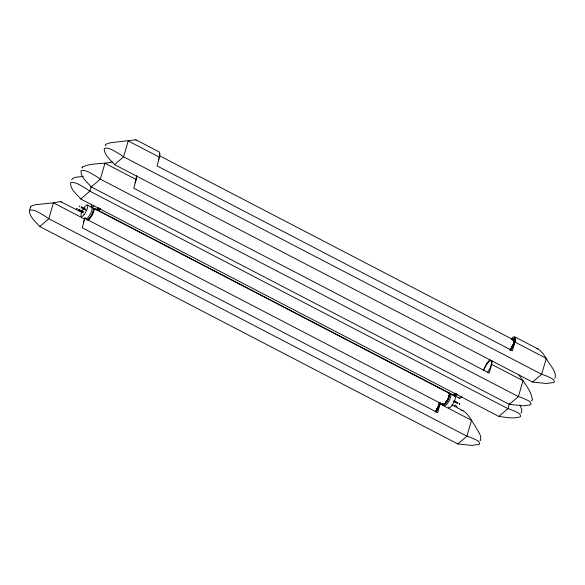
<?xml version="1.0" encoding="UTF-8"?>
<svg xmlns="http://www.w3.org/2000/svg" width="585" height="585" viewBox="0 0 585 585"><rect width="100%" height="100%" fill="white"/><g stroke="black" fill="none" stroke-linecap="round" stroke-linejoin="round"><path stroke-width="0.88" d="M76.672 209.035L77.008 208.406M77.088 208.509L76.789 209.064M78.514 209.986L78.843 209.364L83.721 211.843M78.931 209.43L78.617 210.037M79.377 206.702L79.706 206.081M79.801 206.147L79.472 206.761M81.213 207.66L81.549 207.031M81.629 207.141L81.359 207.668M454.764 405.676L455.093 405.047M455.181 405.12L454.881 405.712M456.6 406.634L456.929 406.005M457.024 406.056L456.702 406.677M459.305 404.301L459.634 403.679M459.722 403.745L459.422 404.337M82.01 212.552L60.46 201.54L53.447 202.856L35.605 204.684L31.385 206.066L30.522 206.944L30.712 207.624M29.308 211.075C29.967 217.445 35.773 221.927 39.751 226.527L457.821 443.971L471.656 445.382L478.808 444.454A3.59 1.638 -0.1 0 0 479.576 443.788C479.583 440.49 474.771 439.606 472.431 438.202A55.275 25.243 -0.1 0 0 469.404 437.039L466.881 436.176L48.804 218.731L46.2 216.933A55.275 33.557 34.8 0 0 42.866 214.79C38.968 212.764 34.837 209.496 30.215 210.073A3.59 2.179 34.8 0 0 29.44 210.746L30.515 206.951M84.979 218.008L82.251 227.792L437.668 412.637L440.388 402.86M532.401 399.826C531.224 390.407 523.919 382.67 518.895 374.89M511.334 339.19C513.754 334.225 516.869 338.408 514.961 342.086L512.438 350.729L157.021 165.877L159.654 156.656L159.91 153.76L159.478 152.122L135.895 139.778L110.375 142.769L106.156 144.151L105.293 145.029L105.563 145.789M91.318 186.184L89.856 191.2L80.803 198.995C76.906 194.33 70.514 189.701 70.493 183.207A3.59 2.179 34.8 0 1 71.26 182.542C75.889 181.964 80.013 185.226 83.918 187.251A55.275 33.557 34.8 0 1 87.253 189.394L89.856 191.2L507.926 408.637L510.456 409.5A55.275 25.243 -0.1 0 1 513.484 410.663C515.816 412.074 520.628 412.952 520.628 416.257A3.59 1.638 -0.1 0 1 519.853 416.922C513.06 418.984 505.754 417.259 498.873 416.432L80.803 198.995M159.069 157.643L159.003 157.884A8.636 2.428 -62.5 0 1 158.842 158.381M509.396 403.621L507.926 408.637L498.873 416.432M61.257 202.191L61.125 201.686M136.02 140.276L135.895 139.778M532.394 399.84L531.487 400.857M483.203 370.758L486.757 363.497L489.835 359.556M82.119 167.142L82.192 167.99M480.563 440.059C481.916 434.83 476.994 430.15 474.969 425.668C471.371 420.535 468.658 414.187 463.13 410.772L451.883 404.922M82.127 167.135C91.275 162.732 102.426 164.312 112.247 161.979M457.792 402.721L457.463 403.336L453.485 401.332M457.594 403.372L457.887 402.772L453.858 400.623M39.751 226.527L48.804 218.731L53.447 202.856L84.781 219.148L84.233 219.799A8.636 2.428 -62.5 0 1 83.889 220.808M114.521 164.612L532.591 382.056L546.427 383.467L553.578 382.546A3.59 1.638 -0.1 0 0 554.346 381.873C554.353 378.575 549.542 377.691 547.202 376.287A55.275 25.243 -0.1 0 0 544.174 375.124L541.644 374.261L123.574 156.817L120.971 155.018A55.275 33.557 34.8 0 0 117.636 152.875C113.739 150.85 109.607 147.588 104.986 148.166A3.59 2.179 34.8 0 0 104.21 148.831C104.203 155.325 110.682 159.946 114.521 164.612L123.574 156.817L128.217 140.941L159.544 157.233M91.26 186.937L509.33 404.381L523.165 405.793L530.317 404.871A3.59 1.638 -0.1 0 0 531.085 404.198C531.092 400.9 526.281 400.016 523.941 398.612A55.275 25.243 -0.1 0 0 520.913 397.449L518.383 396.586L100.313 179.142L97.71 177.343A55.275 33.557 34.8 0 0 94.375 175.2C90.478 173.175 86.346 169.913 81.724 170.491A3.59 2.179 34.8 0 0 80.949 171.156C80.942 177.65 87.421 182.271 91.26 186.937L100.313 179.142L104.956 163.266L136.29 179.558L133.76 188.202L489.177 373.055L491.7 364.411L492.036 360.572M135.808 179.968L136.29 179.558L136.627 175.719M439.715 404.41L440.191 404.001L471.517 420.293L466.881 436.176L457.821 443.971M514.486 342.496L514.961 342.086L546.288 358.378C548.942 364.528 557.388 371.49 554.909 378.451M491.224 364.821L491.7 364.411L523.027 380.703L518.383 396.586L509.33 404.381M532.591 382.056L541.644 374.261L546.288 358.378L542.741 353.274L538.873 349.442L514.603 336.741M480.395 440.205L479.992 440.439M521.389 412.717L520.957 412.922M521.506 412.622L521.878 409.749L519.904 404.93M461.097 410.385L463.13 410.772M83.297 176.363C79.86 177.306 73.183 176.158 71.67 179.939M536.606 348.433L537.9 348.857M159.705 155.844L513.498 339.856M97.87 210.205L453.287 395.058M454.991 395.943L459.415 398.246M87.319 205.006L91.743 207.309M94.258 208.618L448.863 393.047M81.615 207.017L85.622 209.101M81.242 207.733L86.046 210.227M78.536 210.059L83.348 212.56M87.538 219.719L442.947 404.571M483.532 370.546A8.636 2.428 -62.5 0 1 489.477 361.172A8.636 2.428 -62.5 0 1 491.298 364.579L491.159 365.062A8.636 2.428 -62.5 0 1 487.612 372.323M136.283 176.977A8.636 2.428 -62.5 0 1 136.005 179.266M135.581 180.707A8.636 2.428 -62.5 0 1 135.398 181.218M134.989 182.271A8.636 2.428 -62.5 0 1 134.762 182.812M513.337 339.936A6.786 1.909 -62.5 0 1 514.266 342.942A6.786 1.909 -62.5 0 1 510.5 350.188M513.352 340.638A5.755 1.616 -62.5 0 1 513.469 342.386M512.116 346.086A5.755 1.616 -62.5 0 1 511.553 347.146M512.657 339.797A6.786 1.909 -62.5 0 1 513.776 342.686A6.786 1.909 -62.5 0 1 509.769 350.225M512.789 340.199A6.121 1.718 -62.5 0 1 513.586 342.488M512.219 346.115A6.121 1.718 -62.5 0 1 511.612 347.241M512.745 339.951A6.479 1.821 -62.5 0 1 513.681 342.642A6.479 1.821 -62.5 0 1 510.274 349.442M511.875 339.622A8.636 2.428 -62.5 0 1 514.559 342.254L514.42 342.737A8.636 2.428 -62.5 0 1 510.866 349.998M159.383 153.913A8.636 2.428 -62.5 0 1 159.442 156.071M158.462 159.42A8.636 2.428 -62.5 0 1 158.25 159.946M440.088 402.838A8.636 2.428 -62.5 0 1 439.788 404.169L439.649 404.652A8.636 2.428 -62.5 0 1 436.103 411.913M84.671 217.986A8.636 2.428 -62.5 0 1 84.496 218.856M83.699 221.335A8.636 2.428 -62.5 0 1 83.253 222.402M439.81 403.072A6.786 1.909 -62.5 0 1 435.73 412.103M439.313 402.334A6.786 1.909 -62.5 0 1 435.496 411.54M437.982 406.882A6.121 1.718 -62.5 0 1 436.841 409.156M437.851 406.919A5.755 1.616 -62.5 0 1 436.783 409.061M439.152 402.568A6.479 1.821 -62.5 0 1 435.269 411.657M456.198 393.859A6.786 1.909 -62.5 0 1 453.265 395.138M457.214 394.575A6.479 1.821 -62.5 0 1 454.567 395.146M100.32 208.567A6.479 1.821 -62.5 0 1 100.093 208.838M99.859 209.094A6.479 1.821 -62.5 0 1 98.448 210.183M97.995 210.242A6.479 1.821 -62.5 0 1 97.52 209.781M455.737 393.412A6.479 1.821 -62.5 0 1 452.936 394.634M455.964 393.303A6.786 1.909 -62.5 0 1 452.702 394.495M93.966 205.657A6.479 1.821 -62.5 0 1 91.56 204.231M99.816 208.509A6.786 1.909 -62.5 0 1 96.883 209.781M96.832 209.598A6.786 1.909 -62.5 0 1 96.788 209.159M100.298 208.757A6.786 1.909 -62.5 0 1 97.285 209.642M454.333 394.546A6.121 1.718 -62.5 0 1 453.258 394.59M461.865 396.601A6.479 1.821 -62.5 0 1 458.984 397.449M98.616 207.675A6.479 1.821 -62.5 0 1 95.735 208.523M99.699 209.057A6.121 1.718 -62.5 0 1 99.494 209.247M98.916 209.693A6.121 1.718 -62.5 0 1 98.741 209.796M98.031 209.883A6.121 1.718 -62.5 0 1 97.841 209.737M449.785 393.317A6.786 1.909 -62.5 0 1 447.218 401.456A6.786 1.909 -62.5 0 1 442.882 404.469M450.157 393.91A6.479 1.821 -62.5 0 1 449.287 400.425A6.479 1.821 -62.5 0 1 444.373 405.178M448.768 395.862A5.755 1.616 -62.5 0 1 448.512 396.805M446.092 401.632A5.755 1.616 -62.5 0 1 445.463 402.473M443.642 403.95A5.755 1.616 -62.5 0 1 443.276 403.928M93.871 208.991A6.479 1.821 -62.5 0 1 93.885 209.211M93.885 209.459A6.479 1.821 -62.5 0 1 93.871 209.722M93.834 210.008A6.479 1.821 -62.5 0 1 89.3 218.841M89.081 219.046A6.479 1.821 -62.5 0 1 87.428 219.653M448.454 393.018A6.479 1.821 -62.5 0 1 447.371 399.935A6.479 1.821 -62.5 0 1 442.553 403.972M448.403 392.798A6.786 1.909 -62.5 0 1 447.437 399.986A6.786 1.909 -62.5 0 1 442.362 404.008M93.885 208.216A6.786 1.909 -62.5 0 1 91.56 215.96A6.786 1.909 -62.5 0 1 87.099 219.697M93.315 207.836A6.786 1.909 -62.5 0 1 90.96 215.902A6.786 1.909 -62.5 0 1 86.5 219.112M91.918 208.019A6.786 1.909 -62.5 0 1 92.671 207.646M90.989 207.404A6.479 1.821 -62.5 0 1 90.251 214.198A6.479 1.821 -62.5 0 1 85.388 217.81M448.951 395.679A6.121 1.718 -62.5 0 1 448.549 397.039M446.326 401.485A6.121 1.718 -62.5 0 1 445.434 402.699M444.183 403.935A6.121 1.718 -62.5 0 1 442.845 403.986M448.454 393.325A6.121 1.718 -62.5 0 1 448.805 393.427M454.238 396.33A6.479 1.821 -62.5 0 1 453.602 402.926A6.479 1.821 -62.5 0 1 448.651 406.963M93.454 211.148A6.121 1.718 -62.5 0 1 93.256 211.828M92.861 212.933A6.121 1.718 -62.5 0 1 92.701 213.306M92.357 214.073A6.121 1.718 -62.5 0 1 91.772 215.207M91.56 215.58A6.121 1.718 -62.5 0 1 91.348 215.938M90.909 216.633A6.121 1.718 -62.5 0 1 90.69 216.962M90.463 217.276A6.121 1.718 -62.5 0 1 90.244 217.569M90.017 217.847A6.121 1.718 -62.5 0 1 89.797 218.11M88.766 219.083A6.121 1.718 -62.5 0 1 88.408 219.302M84.101 214.593A6.479 1.821 -62.5 0 0 87.428 205.072A6.479 1.821 -62.5 0 0 81.564 212.64A6.479 1.821 -62.5 0 0 84.101 214.593"/></g></svg>
